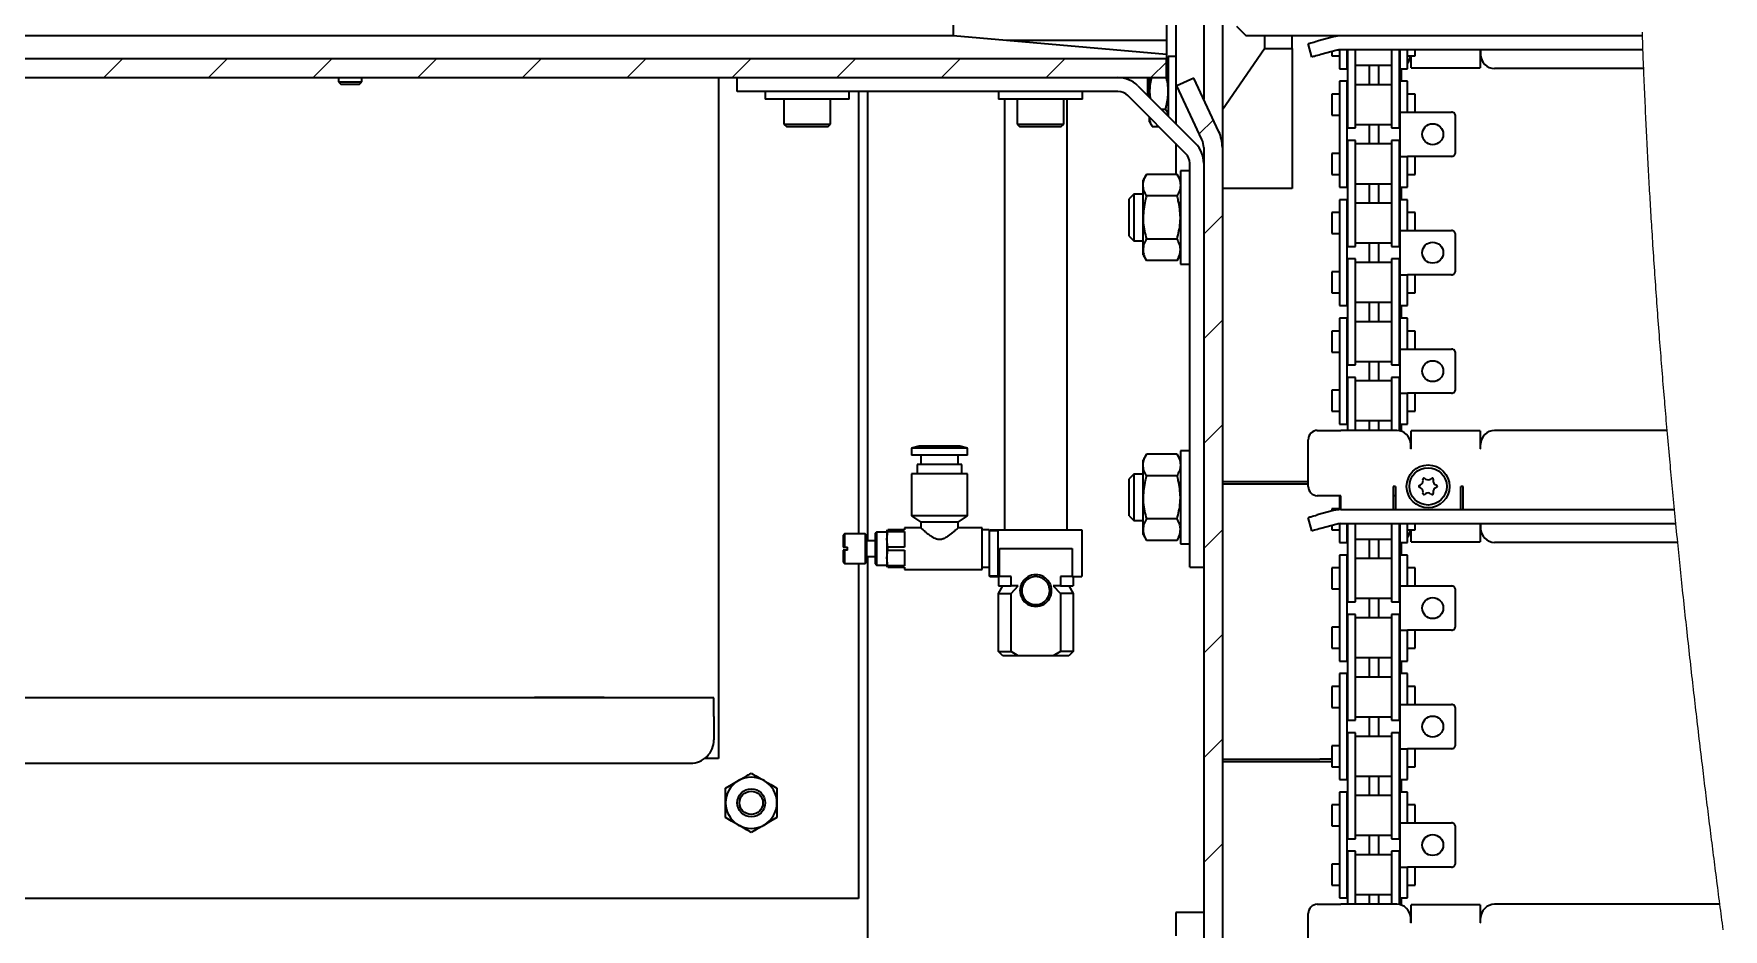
# Paper-space layout 'Blatt1' of a CAD drawing. Header units: millimetres. Extents: x 0 to 1189, y 0 to 841.
# Drawn here: x 220.6 to 293, y 458.7 to 497.1 of the extents above; entities that cross this region are included whole.
import ezdxf

# ---------------------------------------------------------------- set-up
doc = ezdxf.new("R2010")
doc.units = ezdxf.units.MM

# ---------------------------------------------------------------- blocks, each defined once
blk = doc.blocks.new('SW_HATCH_1')
at = {"color": 0, "linetype": 'Continuous', "lineweight": 18}
for p, q in [((-47.164, 154.892), (-47.964, 154.092)), ((-42.673, 154.892), (-43.473, 154.092)), ((-38.183, 154.892), (-38.983, 154.092)), ((-33.693, 154.892), (-34.493, 154.092)), ((-29.203, 154.892), (-30.003, 154.092)), ((-24.713, 154.892), (-25.513, 154.092)), ((-20.223, 154.892), (-21.023, 154.092)), ((-15.733, 154.892), (-16.533, 154.092)), ((-11.243, 154.892), (-12.043, 154.092)), ((-6.752, 154.892), (-7.552, 154.092)), ((-2.4, 154.754), (-3.062, 154.092)), ((-0.387, 152.277), (-0.989, 151.675)), ((0, 148.174), (-0.8, 147.374)), ((0, 143.684), (-0.8, 142.884)), ((0, 139.194), (-0.8, 138.394)), ((0, 134.704), (-0.8, 133.904)), ((0, 130.214), (-0.8, 129.414)), ((0, 125.724), (-0.8, 124.924)), ((0, 121.233), (-0.8, 120.433))]:
    blk.add_line(p, q, dxfattribs=at)

psp = doc.layouts.new('Blatt1')

# ---------------------------------------------------------------- linework, layer by layer
at = {"color": 7, "linetype": 'Continuous', "lineweight": 35}
for p, q in [((269.536, 532.732), (269.536, 493.253)), ((270.736, 513.632), (270.736, 494.303)), ((271.536, 513.632), (271.536, 492.232)), ((259.992, 499.832), (259.992, 497.032)), ((269.136, 499.832), (269.136, 496.832)), ((138.136, 497.032), (259.992, 497.032)), ((259.992, 497.032), (269.136, 496.232)), ((272.136, 497.432), (272.536, 497.032)), ((272.536, 497.032), (289.549, 497.032)), ((273.336, 497.032), (273.336, 496.477)), ((274.536, 496.477), (274.536, 497.032)), ((276.305, 496.982), (275.608, 496.795)), ((276.233, 497.032), (276.233, 496.962)), ((276.615, 497.022), (276.615, 497.032)), ((289.55, 497.022), (276.615, 497.022)), ((278.856, 497.032), (278.856, 497.022)), ((278.956, 497.032), (278.956, 497.022)), ((281.756, 497.022), (281.756, 497.032)), ((281.856, 497.022), (281.856, 497.032)), ((262.278, 496.832), (269.136, 496.832)), ((269.136, 496.832), (269.136, 496.232)), ((269.136, 496.232), (269.136, 496.032)), ((271.536, 493.86), (273.336, 496.477)), ((273.336, 496.477), (274.536, 496.477)), ((274.536, 496.477), (274.536, 490.477)), ((275.377, 496.112), (275.222, 496.691)), ((276.46, 496.402), (275.764, 496.215)), ((276.233, 496.341), (276.233, 496.162)), ((276.553, 496.419), (276.553, 495.612)), ((289.571, 496.422), (276.615, 496.422)), ((276.873, 496.422), (276.873, 495.612)), ((276.921, 496.189), (276.921, 496.422)), ((277.241, 496.189), (277.241, 496.422)), ((278.791, 496.422), (278.791, 496.189)), ((279.111, 496.422), (279.111, 496.189)), ((279.159, 495.612), (279.159, 496.422)), ((279.479, 495.612), (279.479, 496.427)), ((279.799, 496.162), (279.799, 496.422)), ((282.59, 496.422), (282.59, 496.412)), ((282.59, 496.412), (282.59, 495.642)), ((282.59, 496.412), (282.61, 496.412)), ((282.61, 496.412), (282.61, 496.222)), ((269.136, 496.032), (138.136, 496.032)), ((269.216, 495.932), (269.136, 496.071)), ((269.136, 495.232), (269.136, 496.032)), ((269.536, 496.132), (269.216, 496.132)), ((269.216, 496.132), (269.216, 493.573)), ((276.233, 496.162), (276.553, 496.162)), ((276.553, 495.612), (276.873, 495.612)), ((276.873, 496.162), (276.921, 496.162)), ((276.921, 494.496), (276.921, 496.189)), ((277.241, 494.496), (277.241, 496.189)), ((277.241, 495.761), (278.791, 495.761)), ((277.241, 495.761), (278.791, 495.761)), ((277.836, 495.761), (277.836, 494.923)), ((278.236, 495.761), (278.236, 494.923)), ((278.791, 496.189), (278.791, 494.496)), ((279.111, 496.189), (279.111, 494.496)), ((279.111, 496.162), (279.159, 496.162)), ((279.159, 495.612), (279.479, 495.612)), ((279.216, 495.072), (279.216, 495.612)), ((279.479, 496.162), (279.799, 496.162)), ((279.63, 495.642), (279.63, 496.162)), ((279.63, 495.642), (282.59, 495.642)), ((289.602, 495.622), (283.21, 495.622)), ((138.136, 495.232), (269.136, 495.232)), ((233.636, 495.232), (233.636, 495.044)), ((233.636, 495.044), (233.734, 494.945)), ((233.636, 495.044), (234.636, 495.044)), ((233.734, 494.945), (234.538, 494.945)), ((234.538, 494.945), (234.636, 495.044)), ((234.636, 495.044), (234.636, 495.232)), ((249.936, 495.232), (249.936, 466.032)), ((250.736, 494.632), (250.736, 495.232)), ((267.908, 494.881), (270.385, 492.404)), ((268.336, 494.453), (268.336, 495.232)), ((268.416, 494.632), (268.416, 495.232)), ((270.312, 495.212), (269.587, 494.874)), ((270.661, 492.57), (269.587, 494.874)), ((271.386, 492.909), (270.312, 495.212)), ((276.873, 495.072), (276.553, 495.072)), ((276.553, 495.072), (276.553, 493.649)), ((276.873, 495.072), (276.873, 493.649)), ((278.791, 494.923), (277.241, 494.923)), ((278.791, 494.923), (277.241, 494.923)), ((279.479, 495.072), (279.159, 495.072)), ((279.159, 493.752), (279.159, 495.072)), ((279.479, 493.752), (279.479, 495.072)), ((251.136, 494.632), (250.736, 494.632)), ((267.059, 494.632), (251.136, 494.632)), ((251.936, 494.632), (251.936, 494.312)), ((255.536, 494.312), (251.936, 494.312)), ((252.736, 494.262), (252.736, 493.232)), ((254.736, 493.232), (254.736, 494.262)), ((255.536, 494.312), (255.536, 494.632)), ((255.936, 494.632), (255.936, 475.664)), ((256.336, 475.371), (256.336, 494.632)), ((261.936, 494.632), (261.936, 494.312)), ((265.536, 494.312), (261.936, 494.312)), ((262.206, 475.832), (262.206, 494.312)), ((262.736, 494.262), (262.736, 493.232)), ((264.736, 493.232), (264.736, 494.262)), ((264.866, 494.312), (264.866, 475.832)), ((265.536, 494.312), (265.536, 494.632)), ((269.961, 491.98), (267.484, 494.457)), ((268.416, 494.632), (268.434, 494.354)), ((268.416, 494.373), (268.416, 494.632)), ((276.553, 494.522), (276.233, 494.522)), ((276.233, 494.522), (276.233, 493.622)), ((276.921, 494.522), (276.873, 494.522)), ((276.921, 493.072), (276.921, 494.496)), ((277.241, 493.072), (277.241, 494.496)), ((278.791, 494.496), (278.791, 493.072)), ((279.159, 494.522), (279.111, 494.522)), ((279.111, 494.496), (279.111, 493.072)), ((279.799, 494.522), (279.479, 494.522)), ((279.799, 493.752), (279.799, 494.522)), ((268.416, 493.507), (268.416, 493.524)), ((268.416, 493.332), (268.416, 493.507)), ((268.416, 493.332), (268.532, 493.131)), ((268.907, 493.882), (269.1, 493.882)), ((276.233, 493.622), (276.553, 493.622)), ((276.553, 493.649), (276.553, 491.956)), ((276.873, 493.649), (276.873, 491.956)), ((276.873, 493.622), (276.921, 493.622)), ((279.111, 493.622), (279.159, 493.622)), ((279.159, 491.852), (279.159, 493.752)), ((279.159, 493.752), (279.479, 493.752)), ((279.479, 493.752), (281.356, 493.752)), ((281.536, 492.032), (281.536, 493.572)), ((252.736, 493.232), (252.856, 493.112)), ((252.736, 493.232), (254.736, 493.232)), ((254.616, 493.112), (252.856, 493.112)), ((254.616, 493.112), (254.736, 493.232)), ((262.736, 493.232), (262.856, 493.112)), ((262.736, 493.232), (264.736, 493.232)), ((264.616, 493.112), (262.856, 493.112)), ((264.616, 493.112), (264.736, 493.232)), ((268.532, 493.131), (268.809, 493.131)), ((276.921, 493.072), (277.241, 493.072)), ((276.921, 493.072), (277.241, 493.072)), ((277.241, 493.221), (278.791, 493.221)), ((277.241, 493.221), (278.791, 493.221)), ((277.836, 493.221), (277.836, 492.383)), ((278.236, 493.221), (278.236, 492.383)), ((278.791, 493.072), (279.111, 493.072)), ((278.791, 493.072), (279.111, 493.072)), ((269.536, 492.404), (269.536, 491.08)), ((270.736, 492.232), (270.736, 359.967)), ((271.536, 492.232), (271.536, 359.967)), ((276.553, 491.982), (276.233, 491.982)), ((276.233, 491.982), (276.233, 491.082)), ((276.553, 491.956), (276.553, 490.532)), ((276.921, 491.982), (276.873, 491.982)), ((276.873, 491.956), (276.873, 490.532)), ((277.241, 492.532), (276.921, 492.532)), ((276.921, 491.109), (276.921, 492.532)), ((277.241, 491.109), (277.241, 492.532)), ((278.791, 492.383), (277.241, 492.383)), ((279.111, 492.532), (278.791, 492.532)), ((278.791, 492.532), (278.791, 491.109)), ((279.111, 492.532), (279.111, 491.109)), ((279.159, 491.982), (279.111, 491.982)), ((279.159, 491.852), (279.479, 491.852)), ((279.159, 490.532), (279.159, 491.852)), ((281.356, 491.852), (279.479, 491.852)), ((279.479, 490.532), (279.479, 491.852)), ((279.799, 491.082), (279.799, 491.852)), ((270.136, 491.232), (269.736, 491.232)), ((269.736, 491.232), (269.736, 487.232)), ((270.136, 474.632), (270.136, 491.555)), ((268.279, 491.08), (268.136, 490.832)), ((268.136, 490.618), (268.136, 490.832)), ((268.136, 489.232), (268.136, 490.618)), ((269.593, 491.08), (268.279, 491.08)), ((269.736, 490.832), (269.593, 491.08)), ((274.536, 490.477), (271.536, 490.477)), ((276.233, 491.082), (276.553, 491.082)), ((276.553, 490.532), (276.873, 490.532)), ((276.873, 491.082), (276.921, 491.082)), ((276.921, 489.416), (276.921, 491.109)), ((277.241, 489.416), (277.241, 491.109)), ((277.241, 490.681), (278.791, 490.681)), ((277.836, 490.681), (277.836, 489.843)), ((278.236, 490.681), (278.236, 489.843)), ((278.791, 491.109), (278.791, 489.416)), ((279.111, 491.109), (279.111, 489.416)), ((279.111, 491.082), (279.159, 491.082)), ((279.159, 490.532), (279.479, 490.532)), ((279.216, 489.992), (279.216, 490.532)), ((279.479, 491.082), (279.799, 491.082)), ((267.736, 490.232), (267.536, 490.032)), ((267.536, 489.232), (267.536, 490.032)), ((268.136, 490.232), (267.736, 490.232)), ((267.736, 490.232), (267.736, 489.232)), ((269.593, 490.156), (268.279, 490.156)), ((276.873, 489.992), (276.553, 489.992)), ((276.553, 489.992), (276.553, 488.569)), ((276.873, 489.992), (276.873, 488.569)), ((278.791, 489.843), (277.241, 489.843)), ((279.479, 489.992), (279.159, 489.992)), ((279.159, 488.672), (279.159, 489.992)), ((279.479, 488.672), (279.479, 489.992)), ((267.536, 488.432), (267.536, 489.232)), ((267.736, 489.232), (267.736, 488.232)), ((268.136, 487.847), (268.136, 489.232)), ((276.553, 489.442), (276.233, 489.442)), ((276.233, 489.442), (276.233, 488.542)), ((276.921, 489.442), (276.873, 489.442)), ((276.921, 487.992), (276.921, 489.416)), ((277.241, 487.992), (277.241, 489.416)), ((278.791, 489.416), (278.791, 487.992)), ((279.159, 489.442), (279.111, 489.442)), ((279.111, 489.416), (279.111, 487.992)), ((279.799, 489.442), (279.479, 489.442)), ((279.799, 488.672), (279.799, 489.442)), ((267.536, 488.432), (267.736, 488.232)), ((267.736, 488.232), (268.136, 488.232)), ((269.593, 488.309), (268.279, 488.309)), ((276.233, 488.542), (276.553, 488.542)), ((276.553, 488.569), (276.553, 486.876)), ((276.873, 488.569), (276.873, 486.876)), ((276.873, 488.542), (276.921, 488.542)), ((279.111, 488.542), (279.159, 488.542)), ((279.159, 486.772), (279.159, 488.672)), ((279.159, 488.672), (279.479, 488.672)), ((279.479, 488.672), (281.356, 488.672)), ((281.536, 486.952), (281.536, 488.492)), ((268.136, 487.632), (268.136, 487.847)), ((268.136, 487.632), (268.279, 487.385)), ((269.593, 487.385), (269.736, 487.632)), ((276.921, 487.992), (277.241, 487.992)), ((277.241, 488.141), (278.791, 488.141)), ((277.836, 488.141), (277.836, 487.303)), ((278.236, 488.141), (278.236, 487.303)), ((278.791, 487.992), (279.111, 487.992)), ((269.593, 487.385), (268.279, 487.385)), ((269.736, 487.232), (270.136, 487.232)), ((276.553, 486.902), (276.233, 486.902)), ((276.233, 486.902), (276.233, 486.002)), ((276.553, 486.876), (276.553, 485.452)), ((276.921, 486.902), (276.873, 486.902)), ((276.873, 486.876), (276.873, 485.452)), ((277.241, 487.452), (276.921, 487.452)), ((277.241, 487.452), (276.921, 487.452)), ((276.921, 486.029), (276.921, 487.452)), ((277.241, 486.029), (277.241, 487.452)), ((278.791, 487.303), (277.241, 487.303)), ((278.791, 487.303), (277.241, 487.303)), ((279.111, 487.452), (278.791, 487.452)), ((279.111, 487.452), (278.791, 487.452)), ((278.791, 487.452), (278.791, 486.029)), ((279.111, 487.452), (279.111, 486.029)), ((279.159, 486.902), (279.111, 486.902)), ((279.159, 486.772), (279.479, 486.772)), ((279.159, 485.452), (279.159, 486.772)), ((281.356, 486.772), (279.479, 486.772)), ((279.479, 485.452), (279.479, 486.772)), ((279.799, 486.002), (279.799, 486.772)), ((276.233, 486.002), (276.553, 486.002)), ((276.553, 485.452), (276.873, 485.452)), ((276.873, 486.002), (276.921, 486.002)), ((276.921, 484.336), (276.921, 486.029)), ((277.241, 484.336), (277.241, 486.029)), ((277.241, 485.601), (278.791, 485.601)), ((277.241, 485.601), (278.791, 485.601)), ((277.836, 485.601), (277.836, 484.763)), ((278.236, 485.601), (278.236, 484.763)), ((278.791, 486.029), (278.791, 484.336)), ((279.111, 486.029), (279.111, 484.336)), ((279.111, 486.002), (279.159, 486.002)), ((279.159, 485.452), (279.479, 485.452)), ((279.216, 484.912), (279.216, 485.452)), ((279.479, 486.002), (279.799, 486.002)), ((276.873, 484.912), (276.553, 484.912)), ((276.553, 484.912), (276.553, 483.489)), ((276.873, 484.912), (276.873, 483.489)), ((278.791, 484.763), (277.241, 484.763)), ((278.791, 484.763), (277.241, 484.763)), ((279.479, 484.912), (279.159, 484.912)), ((279.159, 483.592), (279.159, 484.912)), ((279.479, 483.592), (279.479, 484.912)), ((276.553, 484.362), (276.233, 484.362)), ((276.233, 484.362), (276.233, 483.462)), ((276.921, 484.362), (276.873, 484.362)), ((276.921, 482.912), (276.921, 484.336)), ((277.241, 482.912), (277.241, 484.336)), ((278.791, 484.336), (278.791, 482.912)), ((279.159, 484.362), (279.111, 484.362)), ((279.111, 484.336), (279.111, 482.912)), ((279.799, 484.362), (279.479, 484.362)), ((279.799, 483.592), (279.799, 484.362)), ((276.233, 483.462), (276.553, 483.462)), ((276.553, 483.489), (276.553, 481.796)), ((276.873, 483.489), (276.873, 481.796)), ((276.873, 483.462), (276.921, 483.462)), ((279.111, 483.462), (279.159, 483.462)), ((279.159, 481.692), (279.159, 483.592)), ((279.159, 483.592), (279.479, 483.592)), ((279.479, 483.592), (281.356, 483.592)), ((281.536, 481.872), (281.536, 483.412)), ((276.921, 482.912), (277.241, 482.912)), ((276.921, 482.912), (277.241, 482.912)), ((277.241, 483.061), (278.791, 483.061)), ((277.241, 483.061), (278.791, 483.061)), ((277.836, 483.061), (277.836, 482.223)), ((278.236, 483.061), (278.236, 482.223)), ((278.791, 482.912), (279.111, 482.912)), ((278.791, 482.912), (279.111, 482.912)), ((276.553, 481.822), (276.233, 481.822)), ((276.233, 481.822), (276.233, 480.922)), ((276.553, 481.796), (276.553, 480.372)), ((276.921, 481.822), (276.873, 481.822)), ((276.873, 481.796), (276.873, 480.372)), ((277.241, 482.372), (276.921, 482.372)), ((276.921, 480.949), (276.921, 482.372)), ((277.241, 480.949), (277.241, 482.372)), ((278.791, 482.223), (277.241, 482.223)), ((279.111, 482.372), (278.791, 482.372)), ((278.791, 482.372), (278.791, 480.949)), ((279.111, 482.372), (279.111, 480.949)), ((279.159, 481.822), (279.111, 481.822)), ((279.159, 481.692), (279.479, 481.692)), ((279.159, 480.372), (279.159, 481.692)), ((281.356, 481.692), (279.479, 481.692)), ((279.479, 480.372), (279.479, 481.692)), ((279.799, 480.922), (279.799, 481.692)), ((276.233, 480.922), (276.553, 480.922)), ((276.553, 480.372), (276.873, 480.372)), ((276.873, 480.922), (276.921, 480.922)), ((276.921, 480.102), (276.921, 480.949)), ((277.241, 480.102), (277.241, 480.949)), ((277.241, 480.521), (278.791, 480.521)), ((277.836, 480.521), (277.836, 480.102)), ((278.236, 480.521), (278.236, 480.102)), ((278.791, 480.949), (278.791, 480.102)), ((279.111, 480.949), (279.111, 480.094)), ((279.111, 480.922), (279.159, 480.922)), ((279.159, 480.372), (279.479, 480.372)), ((279.216, 480.066), (279.216, 480.372)), ((279.479, 480.922), (279.799, 480.922)), ((275.222, 477.702), (275.222, 479.702)), ((275.608, 480.102), (276.305, 480.102)), ((276.305, 480.102), (276.615, 480.102)), ((279.01, 480.102), (276.615, 480.102)), ((282.59, 480.082), (279.63, 480.082)), ((279.63, 479.312), (279.63, 480.082)), ((282.59, 480.082), (282.59, 479.312)), ((290.609, 480.102), (283.21, 480.102)), ((258.535, 479.432), (258.206, 479.344)), ((258.206, 479.344), (258.206, 479.036)), ((259.406, 479.344), (258.206, 479.344)), ((259.406, 479.036), (258.206, 479.036)), ((259.406, 479.432), (258.535, 479.432)), ((258.606, 479.036), (258.606, 478.64)), ((260.278, 479.432), (259.406, 479.432)), ((260.606, 479.344), (259.406, 479.344)), ((260.606, 479.036), (259.406, 479.036)), ((260.206, 478.64), (260.206, 479.036)), ((260.606, 479.344), (260.278, 479.432)), ((260.606, 479.036), (260.606, 479.344)), ((268.279, 479.08), (268.136, 478.832)), ((268.136, 478.618), (268.136, 478.832)), ((269.593, 479.08), (268.279, 479.08)), ((269.736, 478.832), (269.593, 479.08)), ((270.136, 479.232), (269.736, 479.232)), ((269.736, 479.232), (269.736, 475.232)), ((279.61, 479.312), (279.61, 479.502)), ((279.63, 479.312), (279.61, 479.312)), ((282.61, 479.312), (282.59, 479.312)), ((282.61, 479.312), (282.61, 479.502)), ((258.206, 478.244), (258.206, 476.439)), ((259.406, 478.244), (258.206, 478.244)), ((258.446, 478.64), (258.446, 478.244)), ((259.406, 478.64), (258.446, 478.64)), ((260.366, 478.64), (259.406, 478.64)), ((260.606, 478.244), (259.406, 478.244)), ((260.366, 478.244), (260.366, 478.64)), ((260.606, 476.439), (260.606, 478.244)), ((267.736, 478.232), (267.536, 478.032)), ((268.136, 478.232), (267.736, 478.232)), ((267.736, 478.232), (267.736, 477.232)), ((268.136, 477.232), (268.136, 478.618)), ((269.593, 478.156), (268.279, 478.156)), ((267.536, 477.232), (267.536, 478.032)), ((275.222, 477.902), (271.536, 477.902)), ((271.544, 477.802), (271.544, 472.902)), ((275.222, 477.802), (271.544, 477.802)), ((278.956, 477.702), (278.856, 477.702)), ((278.856, 477.702), (278.856, 477.302)), ((278.956, 477.702), (278.956, 476.702)), ((279.979, 477.738), (280.029, 477.763)), ((280.029, 477.642), (279.979, 477.666)), ((280.14, 477.956), (280.136, 478.011)), ((280.136, 477.393), (280.14, 477.449)), ((280.199, 478.047), (280.245, 478.016)), ((280.245, 477.388), (280.199, 477.357)), ((280.468, 478.016), (280.514, 478.047)), ((280.514, 477.357), (280.468, 477.388)), ((280.576, 478.011), (280.573, 477.956)), ((280.573, 477.449), (280.576, 477.393)), ((280.684, 477.763), (280.734, 477.738)), ((280.684, 477.642), (280.734, 477.666)), ((281.856, 477.702), (281.756, 477.702)), ((281.756, 476.702), (281.756, 477.702)), ((281.856, 477.302), (281.856, 477.702)), ((267.536, 476.432), (267.536, 477.232)), ((267.736, 477.232), (267.736, 476.232)), ((268.136, 475.847), (268.136, 477.232)), ((276.305, 477.302), (275.608, 477.302)), ((276.305, 476.662), (275.608, 476.475)), ((276.553, 476.742), (276.233, 476.742)), ((276.233, 476.742), (276.233, 476.642)), ((276.615, 477.302), (276.305, 477.302)), ((276.553, 477.302), (276.553, 476.716)), ((276.615, 476.702), (276.615, 477.302)), ((290.923, 476.702), (276.615, 476.702)), ((278.856, 477.302), (278.856, 476.702)), ((278.956, 477.292), (278.856, 477.292)), ((278.956, 477.292), (278.856, 477.292)), ((281.856, 476.702), (281.856, 477.302)), ((258.605, 475.922), (257.906, 475.922)), ((257.906, 475.922), (257.906, 475.832)), ((258.206, 476.439), (258.605, 476.172)), ((260.606, 476.439), (258.206, 476.439)), ((258.605, 476.172), (258.605, 475.922)), ((259.406, 476.172), (258.605, 476.172)), ((260.207, 476.172), (259.406, 476.172)), ((260.207, 476.172), (260.606, 476.439)), ((260.207, 475.922), (260.207, 476.172)), ((261.232, 475.922), (260.207, 475.922)), ((261.232, 474.142), (261.232, 475.922)), ((267.536, 476.432), (267.736, 476.232)), ((267.736, 476.232), (268.136, 476.232)), ((269.593, 476.309), (268.279, 476.309)), ((275.377, 475.792), (275.222, 476.371)), ((276.46, 476.082), (275.764, 475.895)), ((276.233, 476.021), (276.233, 475.842)), ((276.553, 476.099), (276.553, 475.292)), ((290.982, 476.102), (276.615, 476.102)), ((276.873, 476.102), (276.873, 475.292)), ((276.921, 475.869), (276.921, 476.102)), ((277.241, 475.869), (277.241, 476.102)), ((278.791, 476.102), (278.791, 475.869)), ((279.111, 476.102), (279.111, 475.869)), ((279.159, 475.292), (279.159, 476.102)), ((279.479, 475.292), (279.479, 476.107)), ((279.799, 475.842), (279.799, 476.102)), ((282.59, 476.102), (282.59, 476.092)), ((282.59, 476.092), (282.59, 475.322)), ((282.59, 476.092), (282.61, 476.092)), ((282.61, 476.092), (282.61, 475.902)), ((255.33, 475.664), (255.276, 475.611)), ((255.276, 475.611), (255.276, 475.095)), ((256.225, 475.664), (255.33, 475.664)), ((255.33, 475.664), (255.33, 475.095)), ((256.278, 475.611), (256.225, 475.664)), ((256.225, 475.664), (256.225, 474.401)), ((256.278, 475.611), (256.278, 475.032)), ((256.654, 475.371), (256.278, 475.371)), ((256.707, 475.744), (256.654, 475.691)), ((256.654, 475.691), (256.654, 474.374)), ((257.154, 475.744), (256.707, 475.744)), ((256.707, 475.744), (256.707, 475.032)), ((257.154, 475.832), (257.154, 475.432)), ((257.154, 475.432), (257.187, 475.77)), ((257.154, 475.432), (257.154, 474.632)), ((257.187, 475.095), (257.154, 475.432)), ((257.187, 475.77), (257.187, 475.832)), ((257.906, 475.832), (257.187, 475.832)), ((257.187, 475.77), (257.906, 475.77)), ((257.906, 475.77), (257.906, 475.095)), ((261.536, 475.833), (261.232, 475.833)), ((261.536, 475.812), (261.536, 475.833)), ((261.536, 475.812), (261.536, 473.852)), ((261.536, 475.812), (261.902, 475.812)), ((261.566, 475.812), (261.566, 475.832)), ((261.566, 475.832), (265.506, 475.832)), ((261.902, 475.812), (261.902, 473.852)), ((265.506, 475.832), (265.506, 473.832)), ((268.136, 475.632), (268.136, 475.847)), ((268.136, 475.632), (268.279, 475.385)), ((269.593, 475.385), (268.279, 475.385)), ((269.593, 475.385), (269.736, 475.632)), ((269.736, 475.232), (270.136, 475.232)), ((276.233, 475.842), (276.553, 475.842)), ((276.553, 475.292), (276.873, 475.292)), ((276.873, 475.842), (276.921, 475.842)), ((276.921, 474.176), (276.921, 475.869)), ((277.241, 474.176), (277.241, 475.869)), ((277.241, 475.441), (278.791, 475.441)), ((277.241, 475.441), (278.791, 475.441)), ((277.836, 475.441), (277.836, 474.603)), ((278.236, 475.441), (278.236, 474.603)), ((278.791, 475.869), (278.791, 474.176)), ((279.111, 475.869), (279.111, 474.176)), ((279.111, 475.842), (279.159, 475.842)), ((279.159, 475.292), (279.479, 475.292)), ((279.216, 474.752), (279.216, 475.292)), ((279.479, 475.842), (279.799, 475.842)), ((279.63, 475.322), (279.63, 475.842)), ((279.63, 475.322), (282.59, 475.322)), ((291.061, 475.302), (283.21, 475.302)), ((255.276, 475.095), (255.33, 475.095)), ((255.276, 474.97), (255.276, 474.454)), ((255.33, 474.97), (255.276, 474.97)), ((255.33, 475.095), (255.464, 475.095)), ((255.33, 474.97), (255.33, 474.401)), ((255.464, 474.97), (255.33, 474.97)), ((255.464, 474.97), (255.464, 475.095)), ((256.278, 475.032), (256.278, 474.454)), ((256.278, 474.694), (256.654, 474.694)), ((256.336, 436.632), (256.336, 474.694)), ((256.707, 475.032), (256.707, 474.32)), ((257.154, 474.632), (257.187, 474.97)), ((257.187, 474.295), (257.154, 474.632)), ((257.154, 474.632), (257.154, 474.232)), ((257.187, 474.97), (257.187, 475.095)), ((257.906, 475.095), (257.187, 475.095)), ((257.187, 474.97), (257.906, 474.97)), ((257.906, 474.97), (257.906, 474.295)), ((261.974, 475.032), (265.099, 475.032)), ((261.974, 473.832), (261.974, 475.032)), ((265.099, 475.032), (265.099, 473.832)), ((270.136, 474.232), (270.136, 474.632)), ((276.873, 474.752), (276.553, 474.752)), ((276.553, 474.752), (276.553, 473.329)), ((276.873, 474.752), (276.873, 473.329)), ((278.791, 474.603), (277.241, 474.603)), ((278.791, 474.603), (277.241, 474.603)), ((279.479, 474.752), (279.159, 474.752)), ((279.159, 473.432), (279.159, 474.752)), ((279.479, 473.432), (279.479, 474.752)), ((255.276, 474.454), (255.33, 474.401)), ((255.33, 474.401), (256.225, 474.401)), ((255.936, 474.401), (255.936, 460.032)), ((256.225, 474.401), (256.278, 474.454)), ((256.654, 474.374), (256.707, 474.32)), ((256.707, 474.32), (257.154, 474.32)), ((257.187, 474.232), (257.187, 474.295)), ((257.906, 474.295), (257.187, 474.295)), ((257.187, 474.232), (257.906, 474.232)), ((257.906, 474.232), (257.906, 474.142)), ((257.906, 474.142), (261.232, 474.142)), ((261.232, 474.231), (261.536, 474.231)), ((261.902, 473.852), (261.536, 473.852)), ((261.566, 473.832), (261.566, 473.852)), ((261.566, 473.832), (261.974, 473.832)), ((261.936, 473.832), (261.936, 473.432)), ((262.478, 473.832), (261.974, 473.832)), ((262.478, 473.432), (262.478, 473.832)), ((265.099, 473.832), (264.595, 473.832)), ((264.595, 473.832), (264.595, 473.432)), ((265.099, 473.832), (265.506, 473.832)), ((265.136, 473.832), (265.136, 473.432)), ((270.136, 474.232), (270.736, 474.232)), ((276.553, 474.202), (276.233, 474.202)), ((276.233, 474.202), (276.233, 473.302)), ((276.921, 474.202), (276.873, 474.202)), ((276.921, 472.752), (276.921, 474.176)), ((277.241, 472.752), (277.241, 474.176)), ((278.791, 474.176), (278.791, 472.752)), ((279.159, 474.202), (279.111, 474.202)), ((279.111, 474.176), (279.111, 472.752)), ((279.799, 474.202), (279.479, 474.202)), ((279.799, 473.432), (279.799, 474.202)), ((261.936, 473.114), (262.12, 473.432)), ((261.936, 473.432), (262.478, 473.432)), ((261.936, 470.616), (261.936, 473.114)), ((261.936, 473.114), (262.478, 473.114)), ((262.478, 473.114), (262.785, 473.432)), ((262.785, 473.432), (262.478, 473.432)), ((262.478, 470.616), (262.478, 473.114)), ((264.288, 473.432), (264.595, 473.114)), ((264.595, 473.432), (264.288, 473.432)), ((264.595, 473.432), (265.136, 473.432)), ((265.136, 473.114), (264.595, 473.114)), ((264.595, 473.114), (264.595, 470.616)), ((264.952, 473.432), (265.136, 473.114)), ((265.136, 473.114), (265.136, 470.616)), ((276.233, 473.302), (276.553, 473.302)), ((276.553, 473.329), (276.553, 471.636)), ((276.873, 473.329), (276.873, 471.636)), ((276.873, 473.302), (276.921, 473.302)), ((279.111, 473.302), (279.159, 473.302)), ((279.159, 471.532), (279.159, 473.432)), ((279.159, 473.432), (279.479, 473.432)), ((279.479, 473.432), (281.356, 473.432)), ((281.536, 471.712), (281.536, 473.252)), ((271.536, 472.902), (271.544, 472.902)), ((276.921, 472.752), (277.241, 472.752)), ((276.921, 472.752), (277.241, 472.752)), ((277.241, 472.901), (278.791, 472.901)), ((277.241, 472.901), (278.791, 472.901)), ((277.836, 472.901), (277.836, 472.063)), ((278.236, 472.901), (278.236, 472.063)), ((278.791, 472.752), (279.111, 472.752)), ((278.791, 472.752), (279.111, 472.752)), ((276.553, 471.662), (276.233, 471.662)), ((276.233, 471.662), (276.233, 470.762)), ((276.553, 471.636), (276.553, 470.212)), ((276.921, 471.662), (276.873, 471.662)), ((276.873, 471.636), (276.873, 470.212)), ((277.241, 472.212), (276.921, 472.212)), ((276.921, 470.789), (276.921, 472.212)), ((277.241, 470.789), (277.241, 472.212)), ((278.791, 472.063), (277.241, 472.063)), ((279.111, 472.212), (278.791, 472.212)), ((278.791, 472.212), (278.791, 470.789)), ((279.111, 472.212), (279.111, 470.789)), ((279.159, 471.662), (279.111, 471.662)), ((271.536, 470.902), (271.544, 470.902)), ((271.544, 470.902), (271.544, 466.002)), ((279.159, 471.532), (279.479, 471.532)), ((279.159, 470.212), (279.159, 471.532)), ((281.356, 471.532), (279.479, 471.532)), ((279.479, 470.212), (279.479, 471.532)), ((279.799, 470.762), (279.799, 471.532)), ((262.12, 470.432), (261.936, 470.616)), ((261.936, 470.616), (262.478, 470.616)), ((262.785, 470.432), (262.12, 470.432)), ((262.785, 470.432), (262.478, 470.616)), ((264.288, 470.432), (262.785, 470.432)), ((264.595, 470.616), (264.288, 470.432)), ((264.952, 470.432), (264.288, 470.432)), ((265.136, 470.616), (264.595, 470.616)), ((265.136, 470.616), (264.952, 470.432)), ((276.233, 470.762), (276.553, 470.762)), ((276.553, 470.212), (276.873, 470.212)), ((276.873, 470.762), (276.921, 470.762)), ((276.921, 469.096), (276.921, 470.789)), ((277.241, 469.096), (277.241, 470.789)), ((277.241, 470.361), (278.791, 470.361)), ((277.836, 470.361), (277.836, 469.523)), ((278.236, 470.361), (278.236, 469.523)), ((278.791, 470.789), (278.791, 469.096)), ((279.111, 470.789), (279.111, 469.096)), ((279.111, 470.762), (279.159, 470.762)), ((279.159, 470.212), (279.479, 470.212)), ((279.216, 469.672), (279.216, 470.212)), ((279.479, 470.762), (279.799, 470.762)), ((276.873, 469.672), (276.553, 469.672)), ((276.553, 469.672), (276.553, 468.249)), ((276.873, 469.672), (276.873, 468.249)), ((278.791, 469.523), (277.241, 469.523)), ((279.479, 469.672), (279.159, 469.672)), ((279.159, 468.352), (279.159, 469.672)), ((279.479, 468.352), (279.479, 469.672)), ((276.553, 469.122), (276.233, 469.122)), ((276.233, 469.122), (276.233, 468.222)), ((276.921, 469.122), (276.873, 469.122)), ((276.921, 467.672), (276.921, 469.096)), ((277.241, 467.672), (277.241, 469.096)), ((278.791, 469.096), (278.791, 467.672)), ((279.159, 469.122), (279.111, 469.122)), ((279.111, 469.096), (279.111, 467.672)), ((279.799, 469.122), (279.479, 469.122)), ((279.799, 468.352), (279.799, 469.122)), ((249.736, 468.632), (175.336, 468.632)), ((242.036, 468.652), (242.036, 468.632)), ((245.036, 468.652), (242.036, 468.652)), ((245.036, 468.632), (245.036, 468.652)), ((249.736, 467.832), (249.736, 468.632)), ((276.233, 468.222), (276.553, 468.222)), ((276.553, 468.249), (276.553, 466.556)), ((276.873, 468.249), (276.873, 466.556)), ((276.873, 468.222), (276.921, 468.222)), ((279.111, 468.222), (279.159, 468.222)), ((279.159, 466.452), (279.159, 468.352)), ((279.159, 468.352), (279.479, 468.352)), ((279.479, 468.352), (281.356, 468.352)), ((281.536, 466.632), (281.536, 468.172)), ((249.736, 467.832), (249.736, 466.832)), ((276.921, 467.672), (277.241, 467.672)), ((277.241, 467.821), (278.791, 467.821)), ((277.836, 467.821), (277.836, 466.983)), ((278.236, 467.821), (278.236, 466.983)), ((278.791, 467.672), (279.111, 467.672)), ((276.553, 466.582), (276.233, 466.582)), ((276.233, 466.582), (276.233, 465.682)), ((276.553, 466.556), (276.553, 465.132)), ((276.921, 466.582), (276.873, 466.582)), ((276.873, 466.556), (276.873, 465.132)), ((277.241, 467.132), (276.921, 467.132)), ((277.241, 467.132), (276.921, 467.132)), ((276.921, 465.709), (276.921, 467.132)), ((277.241, 465.709), (277.241, 467.132)), ((278.791, 466.983), (277.241, 466.983)), ((278.791, 466.983), (277.241, 466.983)), ((279.111, 467.132), (278.791, 467.132)), ((279.111, 467.132), (278.791, 467.132)), ((278.791, 467.132), (278.791, 465.709)), ((279.111, 467.132), (279.111, 465.709)), ((279.159, 466.582), (279.111, 466.582)), ((175.336, 465.832), (248.736, 465.832)), ((249.936, 466.032), (249.336, 466.032)), ((271.536, 465.902), (276.233, 465.902)), ((271.544, 466.002), (275.722, 466.002)), ((276.236, 466.002), (275.722, 466.002)), ((279.159, 466.452), (279.479, 466.452)), ((279.159, 465.132), (279.159, 466.452)), ((281.356, 466.452), (279.479, 466.452)), ((279.479, 465.132), (279.479, 466.452)), ((279.799, 465.682), (279.799, 466.452)), ((276.233, 465.682), (276.553, 465.682)), ((276.553, 465.132), (276.873, 465.132)), ((276.873, 465.682), (276.921, 465.682)), ((276.921, 464.016), (276.921, 465.709)), ((277.241, 464.016), (277.241, 465.709)), ((277.241, 465.281), (278.791, 465.281)), ((277.241, 465.281), (278.791, 465.281)), ((277.836, 465.281), (277.836, 464.443)), ((278.236, 465.281), (278.236, 464.443)), ((278.791, 465.709), (278.791, 464.016)), ((279.111, 465.709), (279.111, 464.016)), ((279.111, 465.682), (279.159, 465.682)), ((279.159, 465.132), (279.479, 465.132)), ((279.216, 464.592), (279.216, 465.132)), ((279.479, 465.682), (279.799, 465.682)), ((250.236, 464.132), (250.236, 464.767)), ((252.436, 464.767), (252.436, 464.132)), ((276.873, 464.592), (276.553, 464.592)), ((276.553, 464.592), (276.553, 463.169)), ((276.873, 464.592), (276.873, 463.169)), ((278.791, 464.443), (277.241, 464.443)), ((278.791, 464.443), (277.241, 464.443)), ((279.479, 464.592), (279.159, 464.592)), ((279.159, 463.272), (279.159, 464.592)), ((279.479, 463.272), (279.479, 464.592)), ((250.236, 463.497), (250.236, 464.132)), ((252.436, 464.132), (252.436, 463.497)), ((276.553, 464.042), (276.233, 464.042)), ((276.233, 464.042), (276.233, 463.142)), ((276.921, 464.042), (276.873, 464.042)), ((276.921, 462.592), (276.921, 464.016)), ((277.241, 462.592), (277.241, 464.016)), ((278.791, 464.016), (278.791, 462.592)), ((279.159, 464.042), (279.111, 464.042)), ((279.111, 464.016), (279.111, 462.592)), ((279.799, 464.042), (279.479, 464.042)), ((279.799, 463.272), (279.799, 464.042)), ((276.233, 463.142), (276.553, 463.142)), ((276.553, 463.169), (276.553, 461.476)), ((276.873, 463.169), (276.873, 461.476)), ((276.873, 463.142), (276.921, 463.142)), ((279.111, 463.142), (279.159, 463.142)), ((279.159, 461.372), (279.159, 463.272)), ((279.159, 463.272), (279.479, 463.272)), ((279.479, 463.272), (281.356, 463.272)), ((281.536, 461.552), (281.536, 463.092)), ((276.921, 462.592), (277.241, 462.592)), ((276.921, 462.592), (277.241, 462.592)), ((277.241, 462.741), (278.791, 462.741)), ((277.241, 462.741), (278.791, 462.741)), ((277.836, 462.741), (277.836, 461.903)), ((278.236, 462.741), (278.236, 461.903)), ((278.791, 462.592), (279.111, 462.592)), ((278.791, 462.592), (279.111, 462.592)), ((276.553, 461.502), (276.233, 461.502)), ((276.233, 461.502), (276.233, 460.602)), ((276.553, 461.476), (276.553, 460.052)), ((276.921, 461.502), (276.873, 461.502)), ((276.873, 461.476), (276.873, 460.052)), ((277.241, 462.052), (276.921, 462.052)), ((276.921, 460.629), (276.921, 462.052)), ((277.241, 460.629), (277.241, 462.052)), ((278.791, 461.903), (277.241, 461.903)), ((279.111, 462.052), (278.791, 462.052)), ((278.791, 462.052), (278.791, 460.629)), ((279.111, 462.052), (279.111, 460.629)), ((279.159, 461.502), (279.111, 461.502)), ((279.159, 461.372), (279.479, 461.372)), ((279.159, 460.052), (279.159, 461.372)), ((281.356, 461.372), (279.479, 461.372)), ((279.479, 460.052), (279.479, 461.372)), ((279.799, 460.602), (279.799, 461.372)), ((255.936, 460.032), (175.336, 460.032)), ((276.233, 460.602), (276.553, 460.602)), ((276.553, 460.052), (276.873, 460.052)), ((276.873, 460.602), (276.921, 460.602)), ((276.921, 459.782), (276.921, 460.629)), ((277.241, 459.782), (277.241, 460.629)), ((277.241, 460.201), (278.791, 460.201)), ((277.836, 460.201), (277.836, 459.782)), ((278.236, 460.201), (278.236, 459.782)), ((278.791, 460.629), (278.791, 459.782)), ((279.111, 460.629), (279.111, 459.774)), ((279.111, 460.602), (279.159, 460.602)), ((279.159, 460.052), (279.479, 460.052)), ((279.216, 459.746), (279.216, 460.052)), ((279.479, 460.602), (279.799, 460.602)), ((270.736, 459.432), (269.536, 459.432)), ((269.536, 459.432), (269.536, 458.432)), ((275.222, 457.382), (275.222, 459.382)), ((275.608, 459.782), (276.305, 459.782)), ((276.305, 459.782), (276.615, 459.782)), ((279.01, 459.782), (276.615, 459.782)), ((282.59, 459.762), (279.63, 459.762)), ((279.63, 458.992), (279.63, 459.762)), ((282.59, 459.762), (282.59, 458.992)), ((292.868, 459.782), (283.21, 459.782)), ((279.61, 458.992), (279.61, 459.182)), ((279.63, 458.992), (279.61, 458.992)), ((282.61, 458.992), (282.59, 458.992)), ((282.61, 458.992), (282.61, 459.182))]:
    psp.add_line(p, q, dxfattribs=at)
at = {"color": 7, "linetype": 'Continuous', "lineweight": 18, "flags": 128}
psp.add_lwpolyline([(293.011, 458.691), (292.993, 458.829), (292.975, 458.967), (292.957, 459.105), (292.939, 459.242), (292.921, 459.377), (292.903, 459.512), (292.886, 459.647), (292.868, 459.782), (292.849, 459.928), (292.83, 460.073), (292.812, 460.218), (292.793, 460.363), (292.774, 460.508), (292.755, 460.653), (292.738, 460.789), (292.72, 460.926), (292.703, 461.062), (292.685, 461.198), (292.668, 461.335), (292.65, 461.471), (292.633, 461.607), (292.616, 461.743), (292.598, 461.879), (292.581, 462.016), (292.564, 462.149), (292.547, 462.283), (292.531, 462.416), (292.514, 462.55), (292.497, 462.685), (292.48, 462.821), (292.463, 462.957), (292.446, 463.093), (292.429, 463.228), (292.412, 463.361), (292.396, 463.494), (292.379, 463.627), (292.363, 463.76), (292.346, 463.896), (292.329, 464.032), (292.312, 464.167), (292.296, 464.303), (292.279, 464.438), (292.262, 464.574), (292.246, 464.709), (292.229, 464.844), (292.213, 464.979), (292.196, 465.114), (292.18, 465.249), (292.164, 465.384), (292.148, 465.516), (292.132, 465.649), (292.116, 465.781), (292.1, 465.913), (292.081, 466.071), (292.062, 466.228), (292.043, 466.386), (292.024, 466.543), (292.006, 466.7), (291.987, 466.857), (291.969, 467.014), (291.95, 467.171), (291.932, 467.328), (291.913, 467.485), (291.895, 467.642), (291.877, 467.799), (291.859, 467.947), (291.842, 468.095), (291.825, 468.242), (291.808, 468.39), (291.791, 468.538), (291.774, 468.687), (291.757, 468.836), (291.74, 468.986), (291.723, 469.135), (291.706, 469.284), (291.689, 469.433), (291.672, 469.583), (291.655, 469.732), (291.637, 469.888), (291.62, 470.044), (291.602, 470.2), (291.585, 470.356), (291.568, 470.512), (291.55, 470.668), (291.533, 470.824), (291.516, 470.98), (291.499, 471.135), (291.482, 471.291), (291.465, 471.447), (291.448, 471.602), (291.432, 471.749), (291.416, 471.896), (291.4, 472.042), (291.384, 472.189), (291.369, 472.336), (291.352, 472.491), (291.336, 472.646), (291.319, 472.802), (291.303, 472.957), (291.286, 473.112), (291.27, 473.267), (291.255, 473.414), (291.239, 473.56), (291.224, 473.706), (291.209, 473.852), (291.194, 473.999), (291.179, 474.145), (291.164, 474.291), (291.149, 474.437), (291.134, 474.583), (291.119, 474.729), (291.104, 474.872), (291.09, 475.016), (291.076, 475.159), (291.061, 475.302), (291.045, 475.462), (291.029, 475.623), (291.013, 475.783), (290.998, 475.942), (290.982, 476.102), (290.967, 476.252), (290.952, 476.402), (290.938, 476.552), (290.923, 476.702), (290.909, 476.852), (290.894, 477.002), (290.88, 477.152), (290.866, 477.302), (290.852, 477.449), (290.838, 477.595), (290.824, 477.742), (290.81, 477.888), (290.797, 478.035), (290.783, 478.181), (290.77, 478.319), (290.757, 478.457), (290.745, 478.595), (290.732, 478.733), (290.719, 478.871), (290.705, 479.025), (290.691, 479.179), (290.678, 479.333), (290.664, 479.487), (290.65, 479.641), (290.636, 479.795), (290.623, 479.949), (290.609, 480.102), (290.597, 480.245), (290.584, 480.388), (290.572, 480.53), (290.559, 480.673), (290.547, 480.815), (290.535, 480.958), (290.523, 481.092), (290.512, 481.227), (290.501, 481.361), (290.489, 481.495), (290.478, 481.63), (290.466, 481.78), (290.453, 481.93), (290.441, 482.08), (290.428, 482.229), (290.416, 482.379), (290.404, 482.529), (290.392, 482.679), (290.38, 482.829), (290.368, 482.979), (290.356, 483.128), (290.344, 483.278), (290.332, 483.428), (290.32, 483.578), (290.309, 483.728), (290.297, 483.877), (290.286, 484.027), (290.273, 484.184), (290.262, 484.341), (290.25, 484.498), (290.238, 484.655), (290.226, 484.812), (290.214, 484.969), (290.203, 485.118), (290.192, 485.268), (290.181, 485.418), (290.171, 485.567), (290.16, 485.717), (290.149, 485.867), (290.138, 486.017), (290.128, 486.166), (290.117, 486.323), (290.106, 486.48), (290.095, 486.637), (290.084, 486.794), (290.073, 486.95), (290.063, 487.107), (290.052, 487.264), (290.042, 487.421), (290.031, 487.578), (290.021, 487.735), (290.011, 487.892), (290, 488.048), (289.991, 488.196), (289.981, 488.344), (289.972, 488.492), (289.963, 488.64), (289.953, 488.788), (289.945, 488.922), (289.937, 489.056), (289.928, 489.19), (289.92, 489.325), (289.912, 489.459), (289.904, 489.591), (289.896, 489.722), (289.889, 489.854), (289.881, 489.986), (289.873, 490.121), (289.865, 490.255), (289.857, 490.39), (289.85, 490.524), (289.842, 490.659), (289.834, 490.793), (289.827, 490.928), (289.82, 491.063), (289.812, 491.197), (289.805, 491.332), (289.798, 491.466), (289.79, 491.601), (289.783, 491.736), (289.776, 491.87), (289.768, 492.019), (289.761, 492.167), (289.753, 492.315), (289.745, 492.463), (289.738, 492.611), (289.731, 492.746), (289.725, 492.881), (289.718, 493.015), (289.711, 493.15), (289.705, 493.285), (289.699, 493.42), (289.692, 493.555), (289.685, 493.703), (289.678, 493.851), (289.672, 494), (289.665, 494.148), (289.658, 494.296), (289.652, 494.445), (289.645, 494.593), (289.639, 494.742), (289.632, 494.89), (289.626, 495.039), (289.62, 495.185), (289.614, 495.331), (289.608, 495.476), (289.602, 495.622), (289.597, 495.756), (289.592, 495.889), (289.586, 496.022), (289.581, 496.156), (289.576, 496.289), (289.571, 496.422), (289.567, 496.542), (289.562, 496.662), (289.558, 496.782), (289.554, 496.902), (289.55, 497.022), (289.549, 497.032), (289.544, 497.175)], dxfattribs=at)
at = {"color": 7, "linetype": 'Continuous', "lineweight": 35, "flags": 128}
for points in [[(275.222, 496.691), (275.229, 496.693), (275.251, 496.699), (275.287, 496.709), (275.335, 496.722), (275.394, 496.737), (275.46, 496.755), (275.533, 496.775), (275.608, 496.795)], [(275.764, 496.215), (275.688, 496.195), (275.616, 496.176), (275.549, 496.158), (275.49, 496.142), (275.442, 496.129), (275.407, 496.12), (275.385, 496.114), (275.377, 496.112)], [(275.222, 476.371), (275.229, 476.373), (275.251, 476.379), (275.287, 476.389), (275.335, 476.402), (275.394, 476.417), (275.46, 476.435), (275.533, 476.455), (275.608, 476.475)], [(275.764, 475.895), (275.688, 475.875), (275.616, 475.856), (275.549, 475.838), (275.49, 475.822), (275.442, 475.809), (275.407, 475.8), (275.385, 475.794), (275.377, 475.792)], [(250.236, 464.767), (250.506, 464.923), (250.786, 465.085)], [(250.786, 465.085), (250.825, 465.108), (250.89, 465.145), (251.018, 465.219), (251.146, 465.292), (251.209, 465.329), (251.273, 465.366), (251.336, 465.403)], [(251.336, 465.403), (251.403, 465.364), (251.538, 465.286), (251.675, 465.207), (251.745, 465.167), (251.816, 465.126), (251.886, 465.085)], [(251.886, 465.085), (251.925, 465.062), (252.181, 464.915), (252.436, 464.767)], [(250.786, 463.18), (250.747, 463.202), (250.491, 463.35), (250.236, 463.497)], [(251.336, 462.862), (251.27, 462.901), (251.135, 462.979), (250.997, 463.058), (250.928, 463.098), (250.857, 463.139), (250.786, 463.18)], [(251.886, 463.18), (251.847, 463.157), (251.783, 463.12), (251.655, 463.046), (251.527, 462.972), (251.463, 462.935), (251.4, 462.899), (251.336, 462.862)], [(252.436, 463.497), (252.167, 463.342), (251.886, 463.18)]]:
    psp.add_lwpolyline(points, dxfattribs=at)
at = {"color": 7, "linetype": 'Continuous', "lineweight": 35}
for centre, radius in [((280.556, 492.802), 0.45), ((280.556, 487.722), 0.45), ((280.556, 482.642), 0.45), ((280.356, 477.702), 0.918), ((280.356, 477.702), 0.8), ((280.556, 472.482), 0.45), ((280.556, 467.402), 0.45), ((251.336, 464.132), 0.6), ((251.336, 464.132), 0.5), ((280.556, 462.322), 0.45)]:
    psp.add_circle(centre, radius, dxfattribs=at)
for centre, radius, start, end in [((276.615, 495.822), 1.2, 90.00061, 104.99936), ((276.615, 495.823), 0.6, 89.9986, 105.00137), ((283.21, 496.222), 0.6, 179.9997, 270.0003), ((279.01, 496.222), 0.6, 321.40991, 354.26073), ((267.059, 494.032), 1.2, 44.99958, 90.0002), ((252.786, 494.262), 0.05, 89.99994, 179.99921), ((254.686, 494.262), 0.05, 0.00116, 89.99948), ((262.786, 494.262), 0.05, 90.00037, 179.99921), ((264.686, 494.262), 0.05, 0.00006, 89.99994), ((267.059, 494.032), 0.6, 45.00006, 90.0001), ((281.356, 493.572), 0.18, 359.99947, 90.00053), ((269.936, 492.232), 1.6, 0.00002, 24.99996), ((269.536, 491.555), 0.6, 359.99962, 45.00042), ((269.536, 491.555), 1.2, 359.99983, 45.00018), ((269.936, 492.232), 0.8, 359.99981, 25.00053), ((281.356, 492.032), 0.18, 269.99947, 0.00053), ((281.356, 488.492), 0.18, 359.99947, 90.00053), ((281.356, 486.952), 0.18, 269.99947, 0.00053), ((281.356, 483.412), 0.18, 359.99947, 90.00053), ((281.356, 481.872), 0.18, 269.99947, 0.00053), ((275.615, 479.709), 0.393, 91.0112, 180.97503), ((279.01, 479.502), 0.6, 0.00014, 89.99958), ((283.21, 479.502), 0.6, 90.00018, 180.0001), ((275.615, 477.696), 0.393, 179.0241, 268.99052), ((279.996, 477.702), 0.04, 116.12782, 243.87218), ((279.941, 477.942), 0.2, 296.13114, 3.86874), ((279.941, 477.462), 0.2, 356.13126, 63.86886), ((280.176, 478.014), 0.04, 56.13884, 183.86752), ((280.176, 477.391), 0.04, 176.12853, 303.87334), ((280.356, 478.182), 0.2, 236.13135, 303.86865), ((280.356, 477.222), 0.2, 56.13135, 123.86865), ((280.536, 478.014), 0.04, 356.13181, 123.86063), ((280.536, 477.391), 0.04, 236.12718, 3.87213), ((280.772, 477.942), 0.2, 176.13022, 243.86925), ((280.772, 477.462), 0.2, 116.13075, 183.86978), ((280.716, 477.702), 0.04, 296.12782, 63.87218), ((276.615, 475.503), 1.2, 89.99845, 105.00151), ((276.615, 475.503), 0.6, 89.9986, 105.00137), ((279.01, 475.902), 0.6, 321.4092, 354.26106), ((283.21, 475.902), 0.6, 179.9999, 269.99982), ((263.536, 473.232), 0.68, 89.99993, 270.00007), ((263.536, 473.232), 0.6, 89.99979, 270.00021), ((263.536, 473.232), 0.68, 269.99993, 90.00007), ((263.536, 473.232), 0.6, 269.99983, 90.00017), ((281.356, 473.252), 0.18, 359.99947, 90.00053), ((281.356, 471.712), 0.18, 269.99947, 0.00053), ((281.356, 468.172), 0.18, 359.99947, 90.00053), ((248.736, 466.832), 1, 269.99978, 0.00018), ((281.356, 466.632), 0.18, 269.99947, 0.00053), ((251.336, 464.132), 1.1, 120.00013, 180.00008), ((251.336, 464.132), 1.1, 59.99993, 120.00007), ((251.336, 464.132), 1.1, 359.99998, 59.99985), ((251.336, 464.132), 1.1, 179.99966, 240.00045), ((251.336, 464.132), 1.1, 299.99957, 0.00029), ((251.336, 464.132), 1.1, 239.99993, 300.00007), ((281.356, 463.092), 0.18, 359.99947, 90.00053), ((281.356, 461.552), 0.18, 269.99947, 0.00053), ((275.615, 459.389), 0.393, 91.00948, 180.97674), ((279.01, 459.182), 0.6, 359.99974, 90.00055), ((283.21, 459.182), 0.6, 89.99921, 180.00051)]:
    psp.add_arc(centre, radius, start, end, dxfattribs=at)
for points, knots in [([(269.136, 495.462), (269.154, 495.496), (269.202, 495.589), (269.211, 495.693), (269.216, 495.758)], [0, 0, 0, 0, 0.373219, 1, 1, 1, 1]), ([(269.216, 495.758), (269.216, 495.767), (269.216, 495.805), (269.207, 495.874), (269.187, 495.946), (269.166, 496.002), (269.154, 496.029), (269.148, 496.041)], [0, 0, 0, 0, 0.091047, 0.391559, 0.700536, 0.859311, 1, 1, 1, 1]), ([(268.496, 495.232), (268.484, 495.189), (268.449, 495.051), (268.427, 494.879), (268.417, 494.722), (268.417, 494.662), (268.416, 494.632)], [0, 0, 0, 0, 0.222221, 0.704354, 0.852061, 1, 1, 1, 1]), ([(269.216, 494.632), (269.216, 494.662), (269.215, 494.722), (269.206, 494.878), (269.184, 495.051), (269.148, 495.189), (269.136, 495.235)], [0, 0, 0, 0, 0.147108, 0.294446, 0.769704, 1, 1, 1, 1]), ([(269.1, 493.882), (269.115, 493.935), (269.155, 494.083), (269.204, 494.333), (269.212, 494.532), (269.216, 494.632)], [0, 0, 0, 0, 0.215594, 0.60523, 1, 1, 1, 1]), ([(268.532, 493.131), (268.524, 493.146), (268.499, 493.191), (268.464, 493.267), (268.437, 493.346), (268.424, 493.41), (268.418, 493.458), (268.417, 493.49), (268.416, 493.507)], [0, 0, 0, 0, 0.130424, 0.385247, 0.633788, 0.756432, 0.878433, 1, 1, 1, 1]), ([(269.1, 493.882), (269.134, 493.822), (269.186, 493.729), (269.199, 493.624), (269.203, 493.586)], [0, 0, 0, 0, 0.639794, 1, 1, 1, 1]), ([(268.136, 490.618), (268.137, 490.629), (268.137, 490.676), (268.148, 490.76), (268.173, 490.849), (268.2, 490.92), (268.223, 490.974), (268.25, 491.027), (268.269, 491.062), (268.279, 491.08)], [0, 0, 0, 0, 0.067182, 0.288904, 0.516869, 0.634019, 0.753848, 0.875918, 1, 1, 1, 1]), ([(268.279, 490.156), (268.239, 490.23), (268.161, 490.375), (268.145, 490.538), (268.136, 490.618)], [0, 0, 0, 0, 0.510328, 1, 1, 1, 1]), ([(269.593, 491.08), (269.614, 491.043), (269.654, 490.97), (269.692, 490.874), (269.715, 490.796), (269.727, 490.737), (269.735, 490.678), (269.736, 490.638), (269.736, 490.618)], [0, 0, 0, 0, 0.258831, 0.510378, 0.633809, 0.756443, 0.878443, 1, 1, 1, 1]), ([(269.736, 490.618), (269.736, 490.607), (269.735, 490.523), (269.701, 490.361), (269.63, 490.226), (269.593, 490.156)], [0, 0, 0, 0, 0.067311, 0.516031, 1, 1, 1, 1]), ([(268.279, 490.156), (268.26, 490.088), (268.176, 489.787), (268.154, 489.474), (268.136, 489.232)], [0, 0, 0, 0, 0.226902, 1, 1, 1, 1]), ([(269.736, 489.232), (269.719, 489.474), (269.697, 489.787), (269.613, 490.088), (269.593, 490.156)], [0, 0, 0, 0, 0.773099, 1, 1, 1, 1]), ([(268.136, 489.232), (268.138, 489.156), (268.145, 488.843), (268.222, 488.539), (268.279, 488.309)], [0, 0, 0, 0, 0.244362, 1, 1, 1, 1]), ([(269.593, 488.309), (269.651, 488.539), (269.727, 488.843), (269.735, 489.156), (269.736, 489.232)], [0, 0, 0, 0, 0.755638, 1, 1, 1, 1]), ([(268.279, 488.309), (268.239, 488.235), (268.161, 488.09), (268.145, 487.927), (268.136, 487.847)], [0, 0, 0, 0, 0.510328, 1, 1, 1, 1]), ([(269.736, 487.847), (269.736, 487.858), (269.735, 487.942), (269.701, 488.104), (269.63, 488.239), (269.593, 488.309)], [0, 0, 0, 0, 0.067317, 0.516036, 1, 1, 1, 1]), ([(268.136, 487.847), (268.137, 487.836), (268.137, 487.789), (268.148, 487.705), (268.173, 487.615), (268.2, 487.545), (268.223, 487.491), (268.25, 487.437), (268.269, 487.403), (268.279, 487.385)], [0, 0, 0, 0, 0.067182, 0.288899, 0.516866, 0.634017, 0.753841, 0.875917, 1, 1, 1, 1]), ([(269.593, 487.385), (269.614, 487.422), (269.654, 487.495), (269.692, 487.591), (269.715, 487.669), (269.727, 487.728), (269.735, 487.787), (269.736, 487.827), (269.736, 487.847)], [0, 0, 0, 0, 0.258832, 0.510376, 0.633807, 0.756441, 0.878442, 1, 1, 1, 1]), ([(268.136, 478.618), (268.137, 478.629), (268.137, 478.676), (268.148, 478.76), (268.173, 478.849), (268.2, 478.92), (268.223, 478.974), (268.25, 479.027), (268.269, 479.062), (268.279, 479.08)], [0, 0, 0, 0, 0.067194, 0.288908, 0.516872, 0.634021, 0.753844, 0.875918, 1, 1, 1, 1]), ([(269.593, 479.08), (269.614, 479.043), (269.654, 478.97), (269.692, 478.874), (269.715, 478.796), (269.727, 478.737), (269.735, 478.678), (269.736, 478.638), (269.736, 478.618)], [0, 0, 0, 0, 0.258829, 0.510369, 0.6338, 0.756432, 0.878431, 1, 1, 1, 1]), ([(268.279, 478.156), (268.239, 478.23), (268.161, 478.375), (268.145, 478.538), (268.136, 478.618)], [0, 0, 0, 0, 0.5103345, 1, 1, 1, 1]), ([(268.279, 478.156), (268.26, 478.088), (268.176, 477.787), (268.154, 477.474), (268.136, 477.232)], [0, 0, 0, 0, 0.226901, 1, 1, 1, 1]), ([(269.736, 478.618), (269.736, 478.607), (269.735, 478.523), (269.701, 478.361), (269.63, 478.226), (269.593, 478.156)], [0, 0, 0, 0, 0.067306, 0.516031, 1, 1, 1, 1]), ([(269.736, 477.232), (269.719, 477.474), (269.697, 477.787), (269.613, 478.088), (269.593, 478.156)], [0, 0, 0, 0, 0.773099, 1, 1, 1, 1]), ([(268.136, 477.232), (268.138, 477.156), (268.145, 476.843), (268.222, 476.539), (268.279, 476.309)], [0, 0, 0, 0, 0.244362, 1, 1, 1, 1]), ([(269.593, 476.309), (269.651, 476.539), (269.727, 476.843), (269.735, 477.156), (269.736, 477.232)], [0, 0, 0, 0, 0.755638, 1, 1, 1, 1]), ([(259.406, 475.42), (259.395, 475.421), (259.359, 475.422), (259.311, 475.431), (259.262, 475.446), (259.205, 475.468), (259.143, 475.5), (259.074, 475.543), (259.013, 475.584), (258.948, 475.633), (258.886, 475.681), (258.833, 475.725), (258.788, 475.763), (258.751, 475.794), (258.717, 475.824), (258.682, 475.854), (258.65, 475.883), (258.624, 475.905), (258.611, 475.917), (258.606, 475.921), (258.605, 475.922)], [0, 0, 0, 0, 0.036868, 0.111505, 0.149131, 0.196436, 0.304039, 0.363877, 0.450494, 0.534773, 0.617128, 0.695469, 0.749229, 0.800007, 0.846854, 0.889319, 0.943825, 0.98172, 0.995323, 1, 1, 1, 1]), ([(260.207, 475.922), (260.205, 475.92), (260.195, 475.911), (260.179, 475.897), (260.144, 475.866), (260.105, 475.831), (260.056, 475.789), (260.014, 475.753), (259.968, 475.715), (259.918, 475.675), (259.866, 475.633), (259.809, 475.591), (259.749, 475.55), (259.696, 475.516), (259.639, 475.484), (259.589, 475.46), (259.536, 475.441), (259.48, 475.425), (259.436, 475.422), (259.406, 475.42)], [0, 0, 0, 0, 0.010519, 0.042169, 0.064485, 0.156232, 0.207943, 0.265061, 0.327798, 0.394698, 0.464309, 0.536955, 0.613075, 0.69166, 0.733375, 0.818527, 0.862035, 0.9087, 1, 1, 1, 1]), ([(268.279, 476.309), (268.239, 476.235), (268.161, 476.09), (268.145, 475.927), (268.136, 475.847)], [0, 0, 0, 0, 0.5103345, 1, 1, 1, 1]), ([(269.736, 475.847), (269.736, 475.858), (269.735, 475.942), (269.701, 476.104), (269.63, 476.239), (269.593, 476.309)], [0, 0, 0, 0, 0.067306, 0.516031, 1, 1, 1, 1]), ([(268.136, 475.847), (268.137, 475.836), (268.137, 475.789), (268.148, 475.705), (268.173, 475.615), (268.2, 475.545), (268.223, 475.491), (268.25, 475.437), (268.269, 475.403), (268.279, 475.385)], [0, 0, 0, 0, 0.067194, 0.288908, 0.516872, 0.634021, 0.753844, 0.875918, 1, 1, 1, 1]), ([(269.593, 475.385), (269.614, 475.422), (269.654, 475.495), (269.692, 475.591), (269.715, 475.669), (269.727, 475.728), (269.735, 475.787), (269.736, 475.827), (269.736, 475.847)], [0, 0, 0, 0, 0.258829, 0.510369, 0.6338, 0.756432, 0.878431, 1, 1, 1, 1])]:
    psp.add_open_spline(points, degree=3, knots=knots, dxfattribs=at)

# ---------------------------------------------------------------- block references
at = {"color": 7, "linetype": 'Continuous', "lineweight": 18}
psp.add_blockref('SW_HATCH_1', (271.536, 341.14), dxfattribs=at)

doc.saveas('drawing.dxf')
